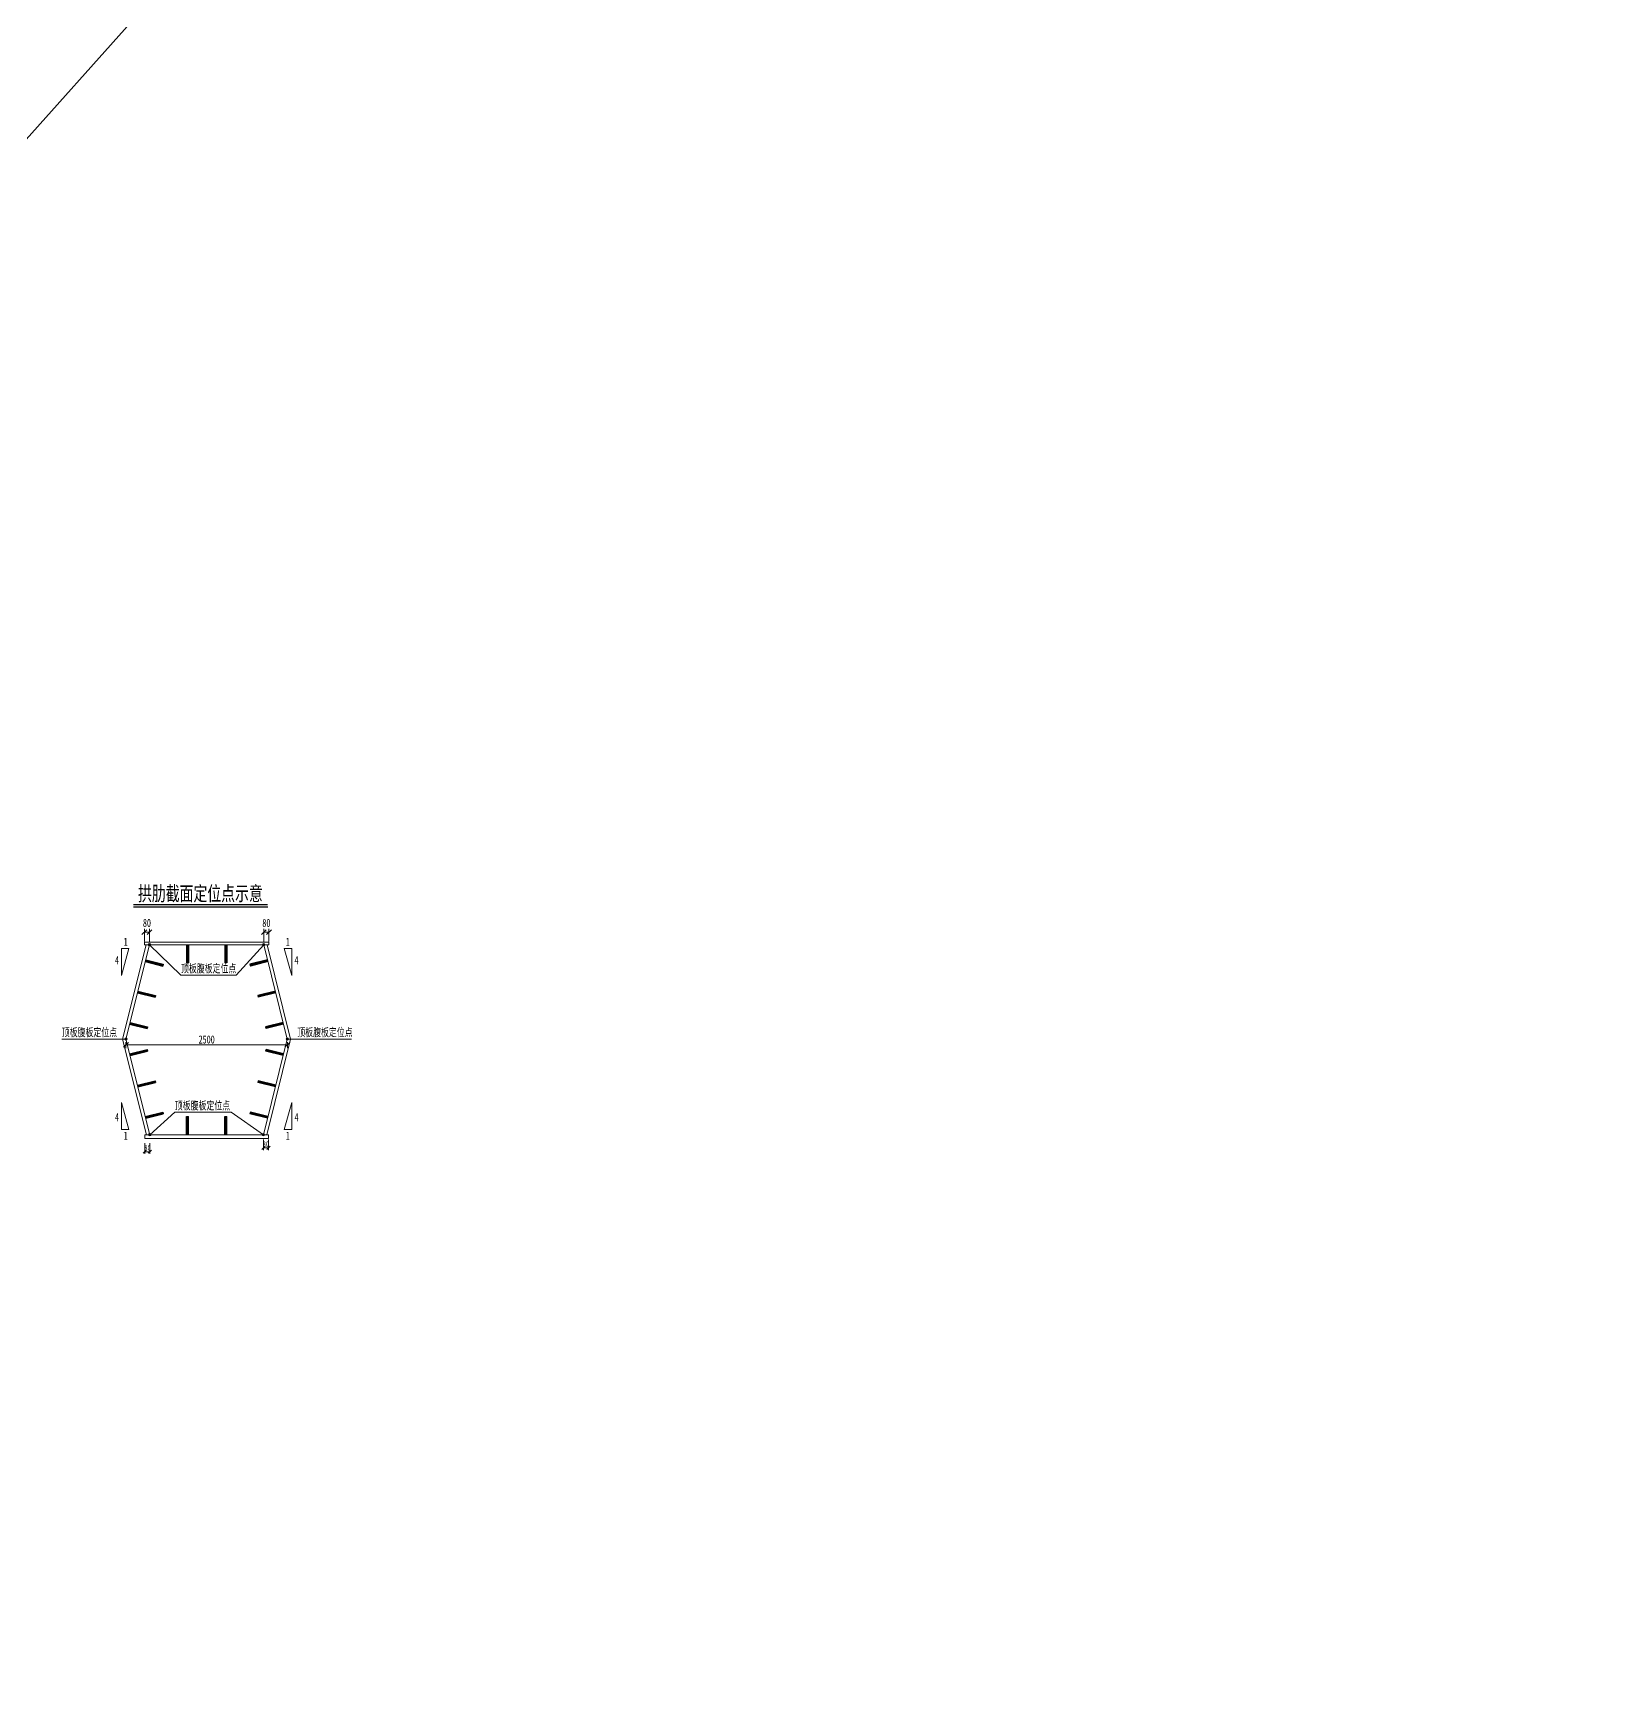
# Model space of a CAD drawing. Header units: millimetres. Extents: x -450182 to -147179, y 306993 to 695793.
# Drawn here: x -388933 to -364584, y 351337 to 377068 of the extents above; entities that cross this region are included whole.
import ezdxf
from ezdxf.enums import TextEntityAlignment as Align

# ---------------------------------------------------------------- set-up
doc = ezdxf.new("R2010")
doc.units = ezdxf.units.MM
doc.header["$PDMODE"] = 34
doc.linetypes.add('CENTER2', pattern=[28.575, 19.05, -3.175, 3.175, -3.175])
doc.layers.get('Defpoints').update_dxf_attribs({"color": 8})
for name, color, linetype, lineweight in [('标注', 4, 'Continuous', 13), ('标注线及字体', 2, 'Continuous', 15), ('横隔板', 6, 'CENTER2', 18), ('细实线', 4, 'Continuous', 15), ('钢板粗线', 1, 'Continuous', 25)]:
    doc.layers.add(name, color=color, linetype=linetype, lineweight=lineweight)
doc.styles.add('111', font='仿宋_GB2312.ttf', dxfattribs={"width": 0.7})
doc.dimstyles.new('200', dxfattribs={"dimscale": 0, "dimtxt": 2.5, "dimasz": 1.5, "dimexe": 1, "dimexo": 1, "dimgap": 0.4, "dimtad": 1, "dimdec": 0, "dimdsep": 46, "dimtxsty": '111', "dimblk": 'OBLIQUE', "dimcen": 0, "dimclrd": 256, "dimclre": 256, "dimclrt": 256, "dimadec": 1, "dimazin": 2, "dimtfac": 1, "dimtdec": 0, "dimtmove": 2, "dimatfit": 3, "dimfxl": 4, "dimfxlon": 1, "dimtolj": 1, "dimlwd": -1, "dimlwe": -1, "dimarcsym": 0})
pattern_1 = [(0, (798.6869, -572.3251), (0, 1.74625), [1.27, -0.47625]), (90, (798.6869, -572.3251), (-1.74625, 1e-16), [1.27, -0.47625])]

# ---------------------------------------------------------------- blocks, each defined once
blk = doc.blocks.new('_Oblique')
at = {"color": 0, "linetype": 'ByBlock', "lineweight": -2}
blk.add_line((-0.5, -0.5), (0.5, 0.5), dxfattribs=at)
blk = doc.blocks.new('*D1217')
at = {"layer": 'Defpoints', "color": 0, "transparency": 16777216}
for p in [(-387206, 360000), (-387126, 360000), (-387126, 359737)]:
    blk.add_point(p, dxfattribs=at)
at = {"layer": '细实线', "transparency": 16777216}
for p, q in [((-387206, 359870), (-387206, 359703)), ((-387206, 359737), (-387126, 359737)), ((-387126, 359870), (-387126, 359703))]:
    blk.add_line(p, q, dxfattribs=at)
at = {"layer": '细实线', "transparency": 16777216, "xscale": 50.00000000000004, "yscale": 50.00000000000004, "zscale": 50.00000000000004, "rotation": 180}
blk.add_blockref('_Oblique', (-387206, 359737), dxfattribs=at)
at = {"layer": '细实线', "transparency": 16777216, "xscale": 50.00000000000004, "yscale": 50.00000000000004, "zscale": 50.00000000000004}
blk.add_blockref('_Oblique', (-387126, 359737), dxfattribs=at)
at = {"layer": '细实线', "transparency": 16777216, "insert": (-387162, 359797), "char_height": 83.3, "attachment_point": 5, "style": '111'}
blk.add_mtext('\\A1;80', dxfattribs=at)
blk = doc.blocks.new('*D879')
at = {"layer": 'Defpoints', "color": 0, "transparency": 16777216}
for p in [(-385367, 360000), (-385287, 360000), (-385287, 359795)]:
    blk.add_point(p, dxfattribs=at)
at = {"layer": '细实线', "transparency": 16777216}
for p, q in [((-385367, 359928), (-385367, 359761)), ((-385367, 359795), (-385287, 359795)), ((-385287, 359928), (-385287, 359761))]:
    blk.add_line(p, q, dxfattribs=at)
at = {"layer": '细实线', "transparency": 16777216, "xscale": 50.00000000000004, "yscale": 50.00000000000004, "zscale": 50.00000000000004, "rotation": 180}
blk.add_blockref('_Oblique', (-385367, 359795), dxfattribs=at)
at = {"layer": '细实线', "transparency": 16777216, "xscale": 50.00000000000004, "yscale": 50.00000000000004, "zscale": 50.00000000000004}
blk.add_blockref('_Oblique', (-385287, 359795), dxfattribs=at)
at = {"layer": '细实线', "transparency": 16777216, "insert": (-385330, 359855), "char_height": 83.3, "attachment_point": 5, "style": '111'}
blk.add_mtext('\\A1;80', dxfattribs=at)
blk = doc.blocks.new('28-280加劲 无过焊孔')
at = {"layer": 'Defpoints'}
blk.add_line((0, 0), (0, -280), dxfattribs=at)
at = {"layer": '钢板粗线'}
for p, q in [((-14, 0), (-14, -280)), ((14, 0), (14, -280)), ((14, -280), (-14, -280))]:
    blk.add_line(p, q, dxfattribs=at)
blk = doc.blocks.new('dw')
at = {"layer": '标注'}
h = blk.add_hatch(dxfattribs=at)
h.set_pattern_fill('ANGLE', color=256, scale=0.25)
h.set_pattern_definition(pattern_1)
h.paths.add_polyline_path([(-0.27, 0.27), (0, 0), (0.27, 0.27, 0.414214)])
h = blk.add_hatch(dxfattribs=at)
h.set_pattern_fill('ANGLE', color=256, scale=0.25)
h.set_pattern_definition(pattern_1)
h.paths.add_polyline_path([(0, 0), (-0.27, -0.27, 0.414214), (0.27, -0.27)])
for p, q in [((-0.27, 0.27), (0.27, -0.27)), ((-0.27, -0.27), (0.27, 0.27))]:
    blk.add_line(p, q, dxfattribs=at)
blk.add_circle((0, 0), 0.375, dxfattribs=at)
blk = doc.blocks.new('*D880')
at = {"layer": 'Defpoints', "color": 0, "transparency": 16777216}
for p in [(-387211, 363138), (-387211, 362943), (-387131, 362943)]:
    blk.add_point(p, dxfattribs=at)
at = {"layer": '标注', "transparency": 16777216}
for p, q in [((-387211, 362993), (-387211, 363188)), ((-387131, 363138), (-387211, 363138)), ((-387131, 362993), (-387131, 363188))]:
    blk.add_line(p, q, dxfattribs=at)
at = {"layer": '标注', "transparency": 16777216, "xscale": 75.00000000000014, "yscale": 75.00000000000014, "zscale": 75.00000000000014, "rotation": 180}
blk.add_blockref('_Oblique', (-387211, 363138), dxfattribs=at)
at = {"layer": '标注', "transparency": 16777216, "xscale": 75.00000000000014, "yscale": 75.00000000000014, "zscale": 75.00000000000014}
blk.add_blockref('_Oblique', (-387131, 363138), dxfattribs=at)
at = {"layer": '标注', "transparency": 16777216, "insert": (-387171, 363281), "char_height": 125, "attachment_point": 5, "style": '111'}
blk.add_mtext('\\A1;80', dxfattribs=at)
blk = doc.blocks.new('*D881')
at = {"layer": 'Defpoints', "color": 0, "transparency": 16777216}
for p in [(-385281, 363138), (-385361, 362943), (-385281, 362943)]:
    blk.add_point(p, dxfattribs=at)
at = {"layer": '标注', "transparency": 16777216}
for p, q in [((-385361, 362993), (-385361, 363188)), ((-385361, 363138), (-385281, 363138)), ((-385281, 362993), (-385281, 363188))]:
    blk.add_line(p, q, dxfattribs=at)
at = {"layer": '标注', "transparency": 16777216, "xscale": 75.00000000000014, "yscale": 75.00000000000014, "zscale": 75.00000000000014, "rotation": 180}
blk.add_blockref('_Oblique', (-385361, 363138), dxfattribs=at)
at = {"layer": '标注', "transparency": 16777216, "xscale": 75.00000000000014, "yscale": 75.00000000000014, "zscale": 75.00000000000014}
blk.add_blockref('_Oblique', (-385281, 363138), dxfattribs=at)
at = {"layer": '标注', "transparency": 16777216, "insert": (-385321, 363281), "char_height": 125, "attachment_point": 5, "style": '111'}
blk.add_mtext('\\A1;80', dxfattribs=at)
blk = doc.blocks.new('*D1218')
at = {"layer": 'Defpoints', "color": 0, "transparency": 16777216}
for p in [(-387496, 361483), (-384996, 361483), (-384996, 361392)]:
    blk.add_point(p, dxfattribs=at)
at = {"layer": '标注', "transparency": 16777216}
for p, q in [((-387496, 361433), (-387496, 361342)), ((-387496, 361392), (-384996, 361392)), ((-384996, 361433), (-384996, 361342))]:
    blk.add_line(p, q, dxfattribs=at)
at = {"layer": '标注', "transparency": 16777216, "xscale": 75.00000000000014, "yscale": 75.00000000000014, "zscale": 75.00000000000014, "rotation": 180}
blk.add_blockref('_Oblique', (-387496, 361392), dxfattribs=at)
at = {"layer": '标注', "transparency": 16777216, "xscale": 75.00000000000014, "yscale": 75.00000000000014, "zscale": 75.00000000000014}
blk.add_blockref('_Oblique', (-384996, 361392), dxfattribs=at)
at = {"layer": '标注', "transparency": 16777216, "insert": (-386246, 361474), "char_height": 125, "attachment_point": 5, "style": '111'}
blk.add_mtext('\\A1;2500', dxfattribs=at)

msp = doc.modelspace()

# ---------------------------------------------------------------- linework, layer by layer
at = {"color": 4}
msp.add_line((-387381.9, 363528.5), (-385299.3, 363528.5), dxfattribs=at)
at = {"color": 6, "const_width": 21.6}
msp.add_lwpolyline([(-387381.9, 363564.5), (-385299.3, 363564.5)], dxfattribs=at)
at = {"layer": '标注'}
for p, q in [((-364584.3, 402798.7), (-450181.9, 306993.3)), ((-387565.9, 362884.1), (-387565.9, 362466.7)), ((-387565.9, 362884.1), (-387450.2, 362884.1)), ((-387450.2, 362884.1), (-387565.9, 362466.7)), ((-386645, 362470.7), (-387131.3, 362942.8)), ((-385361.5, 362942.8), (-385787.8, 362470.7)), ((-384926.9, 362884.1), (-385042.6, 362884.1)), ((-385042.6, 362884.1), (-384926.9, 362466.7)), ((-384926.9, 362884.1), (-384926.9, 362466.7)), ((-385787.8, 362470.7), (-386645, 362470.7)), ((-388491.6, 361482.6), (-387547.9, 361482.6)), ((-384001.2, 361482.6), (-384944.9, 361482.6)), ((-387565.9, 360081.1), (-387565.9, 360498.4)), ((-387450.2, 360081.1), (-387565.9, 360498.4)), ((-385042.6, 360081.1), (-384926.9, 360498.4)), ((-384926.9, 360081.1), (-384926.9, 360498.4)), ((-387125.8, 360000.1), (-386740.3, 360347.4)), ((-386740.3, 360347.4), (-385865.4, 360347.4)), ((-385865.4, 360347.4), (-385367, 360000.1)), ((-387565.9, 360081.1), (-387450.2, 360081.1)), ((-384926.9, 360081.1), (-385042.6, 360081.1))]:
    msp.add_line(p, q, dxfattribs=at)
at = {"layer": '横隔板', "color": 2, "ltscale": 550}
for p, q in [((-387182.9, 362942.8), (-387547.9, 361482.6)), ((-387131.3, 362942.8), (-387496.4, 361482.6)), ((-387211.3, 362982.8), (-385281.5, 362982.8)), ((-387211.3, 362982.8), (-387211.3, 362942.8)), ((-387211.3, 362942.8), (-385281.5, 362942.8)), ((-385361.5, 362942.8), (-384996.4, 361482.6)), ((-385309.9, 362942.8), (-384944.9, 361482.6)), ((-385281.5, 362982.8), (-385281.5, 362942.8)), ((-387177.3, 360000.1), (-387547.9, 361482.6)), ((-387547.9, 361482.6), (-387496.4, 361482.6)), ((-387125.8, 360000.1), (-387496.4, 361482.6)), ((-385367, 360000.1), (-384996.4, 361482.6)), ((-385315.5, 360000.1), (-384944.9, 361482.6)), ((-384996.4, 361482.6), (-384944.9, 361482.6)), ((-384944.9, 361482.6), (-384996.4, 361482.6)), ((-387205.8, 360000.1), (-385287, 360000.1)), ((-387205.8, 360000.1), (-387205.8, 359940.1)), ((-385287, 360000.1), (-385287, 359940.1)), ((-387205.8, 359940.1), (-385287, 359940.1))]:
    msp.add_line(p, q, dxfattribs=at)

# ---------------------------------------------------------------- block references
at = {"layer": '标注', "yscale": 50, "zscale": 50}
for p, xscale in [((-387131.3, 362942.8), 50), ((-385361.5, 362942.8), -50), ((-387496.4, 361482.6), 50), ((-384996.4, 361482.6), -50), ((-387125.8, 360000.1), 50), ((-385367, 360000.1), -50)]:
    msp.add_blockref('dw', p, dxfattribs=dict(at, xscale=xscale))
at = {"layer": '细实线'}
for p in [(-386542.9, 362942.8), (-385949.9, 362942.8)]:
    msp.add_blockref('28-280加劲 无过焊孔', p, dxfattribs=at)
for p, rotation in [((-387193.2, 362695.2), 75.96375653227534), ((-387314.5, 362210.2), 75.96375653227534), ((-387435.8, 361725.1), 75.96375653227534), ((-387435.8, 361240), 104.0362434683023), ((-387314.5, 360755), 104.0362434683023), ((-387193.2, 360269.9), 104.0362434683023), ((-386542.9, 360000.1), 180.0000000000243), ((-385949.9, 360000.1), 180.0000000000243)]:
    msp.add_blockref('28-280加劲 无过焊孔', p, dxfattribs=dict(at, rotation=rotation))
at = {"layer": '细实线', "xscale": -1}
for p, rotation in [((-385299.6, 362695.2), 284.0362434677247), ((-385178.3, 362210.2), 284.0362434677247), ((-385057, 361725.1), 284.0362434677247), ((-385057, 361240), 255.9637565316977), ((-385178.3, 360755), 255.9637565316977), ((-385299.6, 360269.9), 255.9637565316977)]:
    msp.add_blockref('28-280加劲 无过焊孔', p, dxfattribs=dict(at, rotation=rotation))

# ---------------------------------------------------------------- texts
at = {"layer": '标注', "style": '111', "width": 0.7}
for s, p in [('1', (-387531.4, 362926.8)), ('1', (-385020, 362926.8)), ('4', (-387666.5, 362641.7)), ('顶板腹板定位点', (-386644.4, 362512.6)), ('4', (-384885, 362641.7)), ('顶板腹板定位点', (-388491.1, 361524.4)), ('顶板腹板定位点', (-384842.2, 361524.4)), ('顶板腹板定位点', (-386739.8, 360389.2)), ('4', (-387666.5, 360207.2)), ('4', (-384885, 360207.2)), ('1', (-387531.4, 359922.1)), ('1', (-385020, 359922.1))]:
    msp.add_text(s, height=125, dxfattribs=at).set_placement(p)
at = {"layer": '标注线及字体', "color": 0, "style": '111', "width": 0.7}
msp.add_text('拱肋截面定位点示意', height=225, dxfattribs=at).set_placement((-386343.3, 363742.5), align=Align.MIDDLE)

# ---------------------------------------------------------------- dimensions: what is measured, and where the dimension line sits
at = {"layer": '标注'}
for base, p1, p2, picture, middle in [((-387211.3, 363138.3), (-387131.3, 362942.8), (-387211.3, 362942.8), '*D880', (-387171.3, 363280.8)), ((-384996.4, 361391.7), (-387496.4, 361482.6), (-384996.4, 361482.6), '*D1218', (-386246.4, 361474.2))]:
    dim = msp.add_linear_dim(base=base, p1=p1, p2=p2, dimstyle='200', override={"dimscale": 50, "dimfxl": 3, "dimarcsym": 1}, dxfattribs=at)
    dim.commit()
    dim.dimension.update_dxf_attribs({"geometry": picture, "text_midpoint": middle})
dim = msp.add_linear_dim(base=(-385281.5, 363138.3), p1=(-385361.5, 362942.8), p2=(-385281.5, 362942.8), angle=180, dimstyle='200', override={"dimscale": 50, "dimfxl": 3, "dimarcsym": 1}, dxfattribs=at)
dim.commit()
dim.dimension.update_dxf_attribs({"geometry": '*D881', "text_midpoint": (-385321.5, 363280.8)})
at = {"layer": '细实线'}
for base, p1, p2, picture, middle in [((-387125.8, 359736.6), (-387205.8, 360000.1), (-387125.8, 360000.1), '*D1217', (-387162.3, 359796.9)), ((-385287, 359794.7), (-385367, 360000.1), (-385287, 360000.1), '*D879', (-385329.8, 359854.9))]:
    dim = msp.add_linear_dim(base=base, p1=p1, p2=p2, angle=0, dimstyle='200', override={"dimscale": 33.333333, "dimarcsym": 1}, dxfattribs=at)
    dim.commit()
    dim.dimension.update_dxf_attribs({"geometry": picture, "text_midpoint": middle, "dimtype": 161})

doc.saveas('drawing.dxf')
